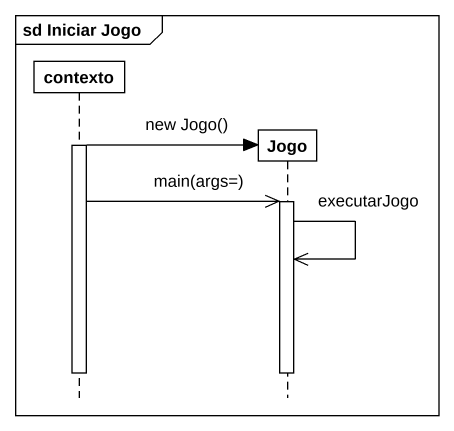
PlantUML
@startuml
mainframe sd Iniciar Jogo
hide footbox
participant contexto
participant Jogo

activate contexto
contexto -> Jogo : new Jogo()
contexto ->> Jogo : main(args=)
activate Jogo
Jogo ->> Jogo : executarJogo
deactivate contexto
deactivate Jogo
@enduml
